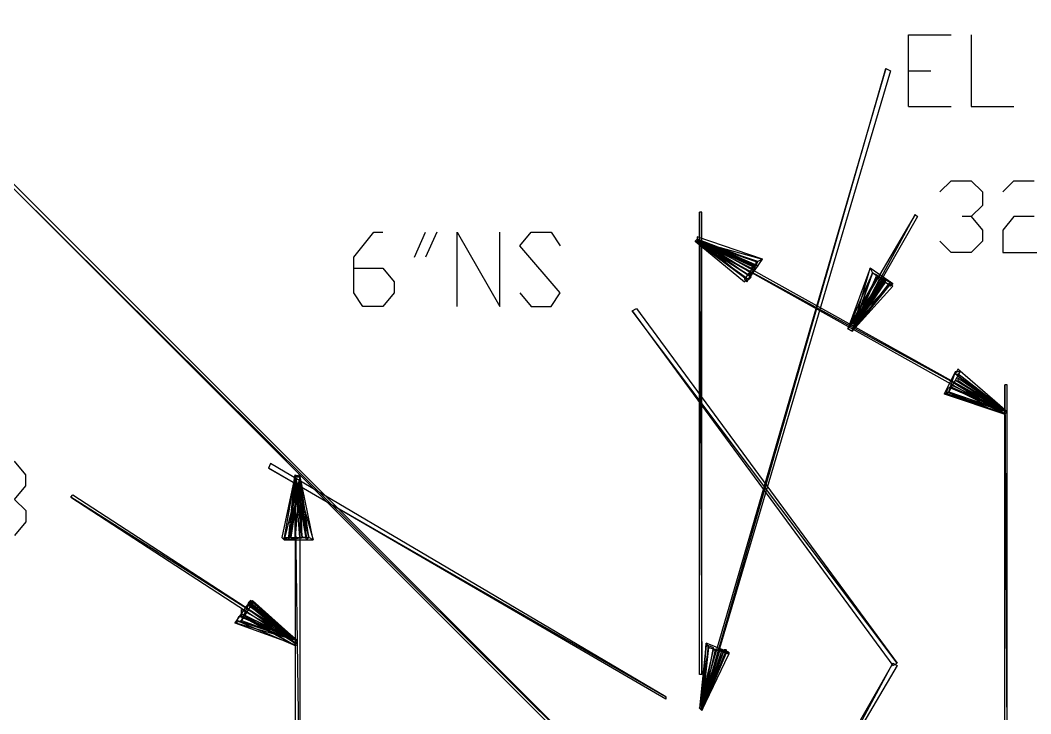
# Model space of a CAD drawing. Header units: millimetres. Extents: x 0 to 818, y 0 to 746.
# Drawn here: x 294 to 348, y 632 to 669.1 of the extents above; entities that cross this region are included whole.
import ezdxf

# ---------------------------------------------------------------- set-up
doc = ezdxf.new("R2010")
doc.units = ezdxf.units.MM
doc.layers.add('DIAGRAM_IMAGE', color=7, linetype='Continuous')
doc.layers.add('DIAGRAM_VECTOR', color=4, linetype='Continuous')
picture_1 = doc.add_image_def('image1.png', size_in_pixel=(3409, 3109))

msp = doc.modelspace()

# ---------------------------------------------------------------- linework, layer by layer
at = {"layer": 'DIAGRAM_VECTOR'}
for p, q in [((341.44, 664.48), (341.44, 668.32)), ((341.44, 668.32), (343.72, 668.32)), ((344.8, 668.32), (344.8, 664.48)), ((340.24, 666.52), (330.28, 632.32)), ((330.4, 632.32), (340.24, 666.52)), ((330.4, 632.32), (340.24, 666.52)), ((340.48, 666.4), (330.4, 632.32)), ((340.24, 666.52), (340.48, 666.4)), ((341.44, 666.4), (342.64, 666.4)), ((341.44, 664.48), (343.72, 664.48)), ((344.8, 664.48), (347.08, 664.48)), ((343.12, 659.92), (343.72, 660.52)), ((343.72, 660.52), (344.8, 660.52)), ((344.8, 660.52), (345.4, 659.92)), ((346.48, 659.92), (347.08, 660.52)), ((347.08, 660.52), (348.16, 660.52)), ((329.8, 624.16), (293.44, 660.28)), ((293.44, 660.28), (329.68, 624.04)), ((329.8, 624.16), (293.44, 660.28)), ((293.56, 660.4), (329.8, 624.16)), ((345.4, 659.92), (345.4, 659.2)), ((330.4, 658.84), (330.28, 658.84)), ((330.28, 658.84), (330.4, 634.12)), ((330.28, 658.84), (330.4, 634.12)), ((330.28, 634.12), (330.28, 658.84)), ((330.4, 634.12), (330.4, 658.84)), ((345.4, 659.2), (344.8, 658.6)), ((341.8, 658.72), (338.2, 652.6)), ((338.44, 652.48), (341.8, 658.72)), ((338.44, 652.48), (341.8, 658.72)), ((341.92, 658.6), (338.44, 652.48)), ((341.8, 658.72), (341.92, 658.6)), ((344.8, 658.6), (344.32, 658.6)), ((344.8, 658.6), (345.4, 657.88)), ((347.08, 658.6), (346.48, 657.88)), ((348.16, 658.6), (347.08, 658.6)), ((311.8, 656.44), (312.88, 657.76)), ((312.88, 657.76), (313.36, 657.76)), ((315.04, 656.44), (315.64, 657.76)), ((316.24, 657.76), (315.64, 656.44)), ((317.32, 653.8), (317.32, 657.76)), ((317.32, 657.76), (319.6, 653.8)), ((319.6, 653.8), (319.6, 657.76)), ((320.68, 657.04), (321.28, 657.76)), ((321.28, 657.76), (322.36, 657.76)), ((322.36, 657.76), (322.84, 657.04)), ((345.4, 657.88), (345.4, 657.28)), ((346.48, 657.88), (346.48, 656.68)), ((330.04, 657.28), (330.16, 657.4)), ((330.04, 657.28), (330.16, 657.4)), ((330.04, 657.28), (330.16, 657.4)), ((330.04, 657.28), (330.16, 657.4)), ((330.16, 657.4), (330.04, 657.28)), ((332.8, 655.24), (330.04, 657.28)), ((330.04, 657.28), (332.68, 655.12)), ((332.8, 655.24), (330.04, 657.28)), ((333.04, 655.36), (330.04, 657.28)), ((330.04, 657.28), (332.92, 655.24)), ((333.04, 655.36), (330.04, 657.28)), ((333.04, 655.36), (330.04, 657.28)), ((330.04, 657.28), (332.92, 655.24)), ((333.04, 655.36), (330.04, 657.28)), ((333.04, 655.6), (330.04, 657.28)), ((330.04, 657.28), (332.92, 655.48)), ((333.04, 655.6), (330.04, 657.28)), ((330.04, 657.28), (346.72, 648.16)), ((330.04, 657.28), (346.72, 648.16)), ((346.6, 648.04), (330.04, 657.28)), ((330.16, 657.52), (330.16, 657.28)), ((333.64, 656.32), (330.16, 657.52)), ((330.16, 657.4), (332.8, 655.24)), ((330.16, 657.4), (333.04, 655.36)), ((330.16, 657.4), (330.16, 657.28)), ((333.28, 656.2), (330.16, 657.4)), ((330.16, 657.4), (333.04, 655.36)), ((330.16, 657.4), (330.16, 657.28)), ((333.4, 655.96), (330.16, 657.4)), ((330.16, 657.4), (333.04, 655.6)), ((330.16, 657.4), (330.16, 657.28)), ((333.16, 655.96), (330.16, 657.4)), ((346.72, 648.16), (330.16, 657.4)), ((330.16, 657.28), (333.64, 656.32)), ((330.16, 657.28), (333.64, 656.32)), ((333.4, 656.2), (330.16, 657.28)), ((330.16, 657.28), (333.28, 656.2)), ((330.16, 657.28), (333.28, 656.2)), ((333.28, 655.96), (330.16, 657.28)), ((330.16, 657.28), (333.4, 655.96)), ((330.16, 657.28), (333.4, 655.96)), ((333.28, 655.84), (330.16, 657.28)), ((330.16, 657.28), (333.16, 655.96)), ((330.16, 657.28), (333.16, 655.96)), ((333.04, 655.84), (330.16, 657.28)), ((343.72, 656.68), (343.12, 657.28)), ((345.4, 657.28), (344.8, 656.68)), ((322.84, 654.52), (320.68, 657.04)), ((344.8, 656.68), (343.72, 656.68)), ((346.48, 656.68), (348.76, 656.68)), ((311.8, 654.52), (311.8, 656.44)), ((332.68, 655.24), (333.4, 656.2)), ((332.8, 655.12), (333.64, 656.32)), ((333.4, 656.2), (332.8, 655.12)), ((333.4, 656.2), (332.8, 655.12)), ((333.28, 656.2), (333.28, 655.96)), ((333.64, 656.32), (333.4, 656.2)), ((333.64, 656.32), (333.4, 656.2)), ((311.8, 655.84), (313.36, 655.84)), ((313.36, 655.84), (313.96, 655.12)), ((332.92, 655.48), (333.04, 655.6)), ((333.16, 655.96), (333.04, 655.84)), ((333.4, 655.96), (333.28, 655.84)), ((339.4, 655.84), (338.2, 652.6)), ((339.52, 655.6), (338.2, 652.6)), ((339.52, 655.6), (338.2, 652.6)), ((338.44, 652.48), (339.4, 655.84)), ((338.44, 652.48), (339.4, 655.84)), ((339.52, 655.6), (338.44, 652.48)), ((338.44, 652.48), (339.52, 655.6)), ((338.44, 652.48), (339.52, 655.6)), ((338.44, 652.48), (339.52, 655.6)), ((338.44, 652.48), (339.52, 655.6)), ((339.4, 655.84), (339.52, 655.6)), ((339.4, 655.84), (339.52, 655.6)), ((340.6, 655), (339.4, 655.84)), ((339.52, 655.6), (340.6, 655)), ((339.52, 655.6), (340.6, 655)), ((340.48, 654.88), (339.52, 655.6)), ((339.52, 655.6), (339.76, 655.48)), ((339.52, 655.6), (339.76, 655.48)), ((313.96, 655.12), (313.96, 654.52)), ((332.68, 655.12), (332.8, 655.24)), ((332.8, 655.12), (332.68, 655.24)), ((332.92, 655.24), (333.04, 655.36)), ((332.92, 655.24), (333.04, 655.36)), ((338.2, 652.6), (340.12, 655.36)), ((339.76, 655.36), (338.2, 652.6)), ((338.2, 652.6), (340.24, 655.24)), ((338.2, 652.6), (340.12, 655.24)), ((339.76, 655.48), (338.44, 652.48)), ((339.76, 655.48), (338.44, 652.48)), ((340.12, 655.36), (338.44, 652.48)), ((340.12, 655.36), (338.44, 652.48)), ((338.44, 652.48), (339.76, 655.36)), ((338.44, 652.48), (339.76, 655.36)), ((340.24, 655.24), (338.44, 652.48)), ((340.24, 655.24), (338.44, 652.48)), ((340.12, 655.24), (338.44, 652.48)), ((340.12, 655.24), (338.44, 652.48)), ((338.44, 652.48), (340.24, 655.24)), ((339.88, 655.24), (338.44, 652.48)), ((338.44, 652.48), (340.48, 655.12)), ((338.44, 652.48), (340.24, 655.12)), ((339.76, 655.36), (339.88, 655.24)), ((340.24, 655.24), (340.12, 655.36)), ((340.24, 655.12), (340.12, 655.24)), ((340.48, 655.12), (340.24, 655.24)), ((312.28, 653.8), (311.8, 654.52)), ((313.96, 654.52), (313.36, 653.8)), ((320.68, 654.52), (321.28, 653.8)), ((322.36, 653.8), (322.84, 654.52)), ((338.2, 652.6), (340.48, 655)), ((340.48, 655), (338.44, 652.48)), ((340.48, 655), (338.44, 652.48)), ((338.44, 652.48), (340.6, 654.88)), ((340.6, 654.88), (340.48, 655)), ((340.6, 655), (340.48, 654.88)), ((313.36, 653.8), (312.28, 653.8)), ((321.28, 653.8), (322.36, 653.8)), ((326.68, 653.56), (326.92, 653.68)), ((340.84, 634.72), (326.68, 653.56)), ((326.68, 653.56), (340.6, 634.6)), ((340.84, 634.72), (326.68, 653.56)), ((326.92, 653.68), (340.84, 634.72)), ((338.44, 652.48), (338.2, 652.6)), ((338.2, 652.6), (338.44, 652.48)), ((338.44, 652.48), (338.2, 652.6)), ((338.2, 652.6), (338.44, 652.48)), ((338.44, 652.48), (338.2, 652.6)), ((338.2, 652.6), (338.44, 652.48)), ((338.44, 652.48), (338.2, 652.6)), ((338.2, 652.6), (338.44, 652.48)), ((338.2, 652.6), (338.44, 652.48)), ((343.96, 650.32), (343.36, 649.12)), ((343.6, 649.24), (343.96, 650.32)), ((343.6, 649.24), (343.96, 650.32)), ((344.2, 650.32), (343.6, 649.24)), ((344.08, 650.44), (343.96, 650.2)), ((343.96, 650.32), (344.2, 650.32)), ((343.96, 650.2), (346.72, 648.16)), ((343.96, 650.2), (346.72, 648.16)), ((346.6, 648.04), (343.96, 650.2)), ((346.72, 648.16), (344.08, 650.44)), ((344.08, 650.2), (344.08, 650.08)), ((346.72, 648.16), (344.08, 650.2)), ((343.96, 649.84), (343.84, 649.72)), ((343.84, 649.72), (346.72, 648.16)), ((343.84, 649.72), (346.72, 648.16)), ((346.6, 648.04), (343.84, 649.72)), ((346.72, 648.16), (343.96, 649.84)), ((344.08, 650.08), (346.72, 648.16)), ((344.08, 650.08), (346.72, 648.16)), ((346.6, 648.04), (344.08, 650.08)), ((344.08, 649.96), (344.08, 649.84)), ((346.72, 648.16), (344.08, 649.96)), ((344.08, 649.84), (346.72, 648.16)), ((344.08, 649.84), (346.72, 648.16)), ((346.6, 648.04), (344.08, 649.84)), ((343.36, 649.12), (343.6, 649.24)), ((343.36, 649.12), (343.6, 649.24)), ((346.72, 648.16), (343.36, 649.12)), ((343.36, 649.12), (346.6, 648.04)), ((346.72, 648.16), (343.36, 649.12)), ((343.48, 649.24), (343.6, 649.48)), ((343.48, 649.12), (343.6, 649.24)), ((346.72, 648.16), (343.48, 649.24)), ((343.48, 649.24), (346.6, 648.04)), ((346.72, 648.16), (343.48, 649.24)), ((346.72, 648.16), (343.48, 649.12)), ((343.48, 649.12), (346.6, 648.04)), ((346.72, 648.16), (343.48, 649.12)), ((343.6, 649.48), (346.72, 648.16)), ((343.6, 649.24), (346.72, 648.16)), ((343.6, 649.24), (346.72, 648.16)), ((343.72, 649.48), (343.72, 649.6)), ((343.72, 649.6), (346.72, 648.16)), ((346.72, 648.16), (343.72, 649.48)), ((343.72, 649.48), (346.6, 648.04)), ((346.72, 648.16), (343.72, 649.48)), ((346.72, 649.6), (346.6, 649.6)), ((346.6, 649.6), (346.72, 628.72)), ((346.6, 649.6), (346.72, 628.72)), ((346.6, 628.72), (346.6, 649.6)), ((346.72, 628.72), (346.72, 649.6)), ((346.72, 648.16), (346.6, 648.04)), ((346.6, 648.04), (346.72, 648.16)), ((346.72, 648.16), (346.6, 648.04)), ((346.6, 648.04), (346.72, 648.16)), ((346.72, 648.16), (346.6, 648.04)), ((346.6, 648.04), (346.72, 648.16)), ((346.72, 648.16), (346.6, 648.04)), ((346.6, 648.04), (346.72, 648.16)), ((346.72, 648.16), (346.6, 648.04)), ((294.28, 644.8), (293.68, 645.52)), ((307.36, 645.4), (307.24, 645.16)), ((328.48, 632.92), (307.36, 645.4)), ((294.28, 644.2), (294.28, 644.8)), ((307.24, 645.16), (328.48, 632.92)), ((307.24, 645.16), (328.48, 632.92)), ((328.48, 632.8), (307.24, 645.16)), ((308.68, 644.8), (307.96, 641.44)), ((308.08, 641.32), (308.68, 644.8)), ((308.08, 641.32), (308.68, 644.8)), ((308.68, 644.8), (308.08, 641.44)), ((308.32, 641.32), (308.68, 644.8)), ((308.32, 641.32), (308.68, 644.8)), ((308.68, 644.8), (308.32, 641.44)), ((308.44, 641.44), (308.68, 644.8)), ((308.44, 641.44), (308.68, 644.8)), ((308.68, 644.8), (308.44, 641.44)), ((308.68, 644.8), (308.92, 644.68)), ((308.92, 644.8), (308.68, 644.68)), ((308.68, 644.8), (308.92, 644.68)), ((308.92, 644.8), (308.68, 644.68)), ((308.68, 644.8), (308.92, 644.68)), ((308.92, 644.8), (308.68, 644.68)), ((308.68, 641.44), (308.68, 644.8)), ((308.68, 641.44), (308.68, 644.8)), ((308.68, 644.8), (308.92, 644.68)), ((308.92, 644.8), (308.68, 644.68)), ((309.64, 641.32), (308.92, 644.8)), ((309.4, 641.44), (308.92, 644.8)), ((309.28, 641.44), (308.92, 644.8)), ((309.04, 641.44), (308.92, 644.8)), ((308.92, 644.68), (308.08, 641.32)), ((308.92, 644.68), (308.32, 641.32)), ((308.92, 644.68), (308.44, 641.44)), ((308.68, 644.68), (309.64, 641.32)), ((308.68, 644.68), (309.64, 641.32)), ((309.4, 641.44), (308.68, 644.68)), ((308.68, 644.68), (309.4, 641.44)), ((308.68, 644.68), (309.4, 641.44)), ((309.28, 641.32), (308.68, 644.68)), ((308.68, 644.68), (309.28, 641.44)), ((308.68, 644.68), (309.28, 641.44)), ((309.04, 641.44), (308.68, 644.68)), ((308.92, 644.68), (308.68, 641.44)), ((308.68, 644.68), (309.04, 641.44)), ((308.68, 644.68), (309.04, 641.44)), ((308.92, 641.44), (308.68, 644.68)), ((308.92, 626.56), (308.68, 644.68)), ((308.68, 644.68), (308.68, 626.56)), ((308.92, 626.56), (308.68, 644.68)), ((308.68, 644.68), (308.92, 644.68)), ((308.92, 644.68), (308.92, 626.56)), ((293.68, 643.48), (294.28, 644.2)), ((296.68, 643.6), (296.8, 643.72)), ((296.8, 643.72), (308.8, 635.92)), ((293.68, 643.48), (294.28, 642.88)), ((308.8, 635.92), (296.68, 643.6)), ((296.68, 643.6), (308.68, 635.8)), ((308.8, 635.92), (296.68, 643.6)), ((294.28, 642.88), (294.28, 642.28)), ((294.28, 642.28), (293.68, 641.56)), ((307.96, 641.44), (308.08, 641.32)), ((309.4, 641.44), (308.08, 641.32)), ((309.4, 641.44), (308.08, 641.32)), ((308.08, 641.32), (308.08, 641.44)), ((308.08, 641.44), (309.4, 641.44)), ((308.08, 641.44), (308.32, 641.32)), ((308.08, 641.32), (309.64, 641.32)), ((308.32, 641.44), (308.44, 641.44)), ((308.44, 641.44), (308.68, 641.44)), ((309.04, 641.44), (308.92, 641.44)), ((309.28, 641.44), (309.04, 641.44)), ((309.4, 641.44), (309.28, 641.32)), ((309.64, 641.32), (309.4, 641.44)), ((309.64, 641.32), (309.4, 641.44)), ((306.28, 638.08), (305.44, 636.88)), ((305.8, 637), (306.28, 638.08)), ((305.8, 637), (306.28, 638.08)), ((306.4, 637.96), (305.8, 637)), ((306.28, 638.08), (306.16, 637.96)), ((306.16, 637.96), (308.8, 635.92)), ((306.16, 637.96), (308.8, 635.92)), ((308.68, 635.8), (306.16, 637.96)), ((306.28, 637.96), (306.16, 637.84)), ((306.16, 637.84), (308.8, 635.92)), ((306.16, 637.84), (308.8, 635.92)), ((308.68, 635.8), (306.16, 637.84)), ((306.4, 638.08), (306.28, 637.96)), ((306.28, 638.08), (306.4, 637.96)), ((308.8, 635.92), (306.28, 638.08)), ((306.28, 637.96), (308.8, 635.92)), ((306.28, 637.96), (308.8, 635.92)), ((308.68, 635.8), (306.28, 637.96)), ((308.8, 635.92), (306.28, 637.96)), ((308.8, 635.92), (306.4, 638.08)), ((305.56, 637), (305.68, 637.24)), ((305.68, 637.24), (308.8, 635.92)), ((305.8, 637.36), (305.8, 637.6)), ((305.8, 637.6), (308.8, 635.92)), ((305.8, 637.24), (305.8, 637.36)), ((305.8, 637.36), (308.8, 635.92)), ((308.8, 635.92), (305.8, 637.36)), ((305.8, 637.36), (308.68, 635.68)), ((308.8, 635.92), (305.8, 637.36)), ((308.8, 635.92), (305.8, 637.24)), ((305.8, 637.24), (308.68, 635.68)), ((308.8, 635.92), (305.8, 637.24)), ((306.28, 637.72), (306.16, 637.6)), ((306.16, 637.6), (308.8, 635.92)), ((306.16, 637.6), (308.8, 635.92)), ((308.68, 635.8), (306.16, 637.6)), ((308.8, 635.92), (306.28, 637.72)), ((305.44, 636.88), (305.8, 637)), ((305.44, 636.88), (305.8, 637)), ((308.8, 635.92), (305.44, 636.88)), ((305.44, 636.88), (308.8, 635.68)), ((308.8, 635.92), (305.44, 636.88)), ((308.8, 635.92), (305.56, 637)), ((305.56, 637), (308.68, 635.68)), ((308.8, 635.92), (305.56, 637)), ((305.8, 637), (308.8, 635.92)), ((308.8, 635.92), (308.68, 635.8)), ((308.8, 635.92), (308.68, 635.8)), ((308.68, 635.68), (308.8, 635.92)), ((308.8, 635.92), (308.68, 635.8)), ((308.68, 635.68), (308.8, 635.92)), ((308.8, 635.92), (308.68, 635.8)), ((308.68, 635.68), (308.8, 635.92)), ((308.68, 635.8), (308.8, 635.92)), ((308.8, 635.68), (308.8, 635.92)), ((330.64, 635.8), (330.28, 632.32)), ((330.64, 635.68), (330.28, 632.32)), ((330.76, 635.68), (330.28, 632.32)), ((330.4, 632.32), (330.64, 635.8)), ((330.4, 632.32), (330.64, 635.8)), ((330.4, 632.32), (330.64, 635.68)), ((330.4, 632.32), (330.64, 635.68)), ((330.76, 635.68), (330.4, 632.32)), ((330.4, 632.32), (330.76, 635.68)), ((330.4, 632.32), (330.76, 635.68)), ((330.64, 635.8), (330.76, 635.56)), ((330.64, 635.8), (330.76, 635.56)), ((331.84, 635.32), (330.64, 635.8)), ((330.64, 635.68), (330.76, 635.68)), ((330.76, 635.68), (331, 635.56)), ((330.28, 632.32), (331.6, 635.44)), ((330.28, 632.32), (331.36, 635.44)), ((331, 635.44), (330.28, 632.32)), ((330.28, 632.32), (331.72, 635.32)), ((330.28, 632.32), (331.72, 635.32)), ((330.76, 635.56), (330.4, 632.32)), ((331, 635.56), (330.4, 632.32)), ((331.6, 635.44), (330.4, 632.2)), ((330.4, 632.2), (331.72, 635.44)), ((331.6, 635.44), (330.4, 632.2)), ((331.36, 635.44), (330.4, 632.2)), ((330.4, 632.2), (331.48, 635.44)), ((331.36, 635.44), (330.4, 632.2)), ((330.4, 632.32), (331, 635.44)), ((330.4, 632.32), (331, 635.44)), ((331.12, 635.44), (330.4, 632.32)), ((331.72, 635.32), (330.4, 632.2)), ((331.72, 635.32), (330.4, 632.2)), ((331.72, 635.32), (330.4, 632.2)), ((331.72, 635.32), (330.4, 632.2)), ((330.4, 632.2), (331.84, 635.2)), ((330.4, 632.2), (331.84, 635.2)), ((330.76, 635.56), (331.84, 635.32)), ((330.76, 635.56), (331.84, 635.32)), ((331.84, 635.2), (330.76, 635.56)), ((331, 635.44), (331.12, 635.44)), ((331.48, 635.44), (331.36, 635.44)), ((331.72, 635.44), (331.6, 635.44)), ((331.84, 635.2), (331.72, 635.32)), ((331.84, 635.2), (331.72, 635.32)), ((331.84, 635.32), (331.84, 635.2)), ((340.6, 634.72), (337.12, 628.6)), ((337.24, 628.48), (340.6, 634.72)), ((337.24, 628.48), (340.6, 634.72)), ((340.84, 634.6), (337.24, 628.48)), ((340.6, 634.6), (340.84, 634.72)), ((340.6, 634.72), (340.84, 634.6)), ((330.4, 634.12), (330.28, 634.12)), ((328.48, 632.92), (328.48, 632.8)), ((330.4, 632.2), (330.28, 632.32)), ((330.28, 632.32), (330.4, 632.32)), ((330.4, 632.2), (330.28, 632.32)), ((330.28, 632.32), (330.4, 632.32)), ((330.4, 632.2), (330.28, 632.32)), ((330.28, 632.32), (330.4, 632.32)), ((330.4, 632.2), (330.28, 632.32)), ((330.28, 632.32), (330.4, 632.32)), ((330.28, 632.32), (330.4, 632.32))]:
    msp.add_line(p, q, dxfattribs=at)

# ---------------------------------------------------------------- pictures from other files: only their frames are drawn
at = {"layer": 'DIAGRAM_IMAGE'}
image = msp.add_image(picture_1, insert=(0, 0), size_in_units=(818, 746), dxfattribs=at)

doc.saveas('drawing.dxf')
